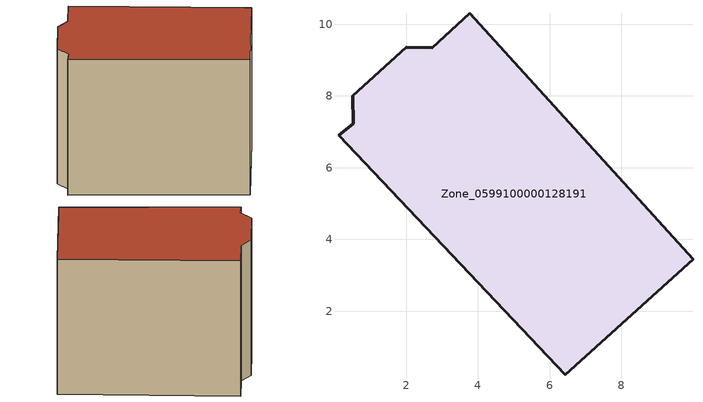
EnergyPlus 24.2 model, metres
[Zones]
Zone_0599100000128191
 floor ground (C_G): 0.53,7.23 0.52,8.01 2.01,9.36 2.73,9.35 3.77,10.31 10,3.44 6.44,0.22 0.11,6.91 z0
 wall outside (C_F): 3.77,10.31 2.73,9.35 2.01,9.36 0.52,8.01 0.53,7.23 0.11,6.91 6.44,0.22 10,3.44 3.77,10.31 z0:8.14
 roof outside (C_R): 0.11,6.91 6.44,0.22 10,3.44 3.77,10.31 2.73,9.35 2.01,9.36 0.52,8.01 0.53,7.23 z8.14
[BUILDING]
Pand.0599100000128191: North Axis=0; Terrain=City; Loads Convergence Tolerance Value=0.04; Temperature Convergence Tolerance Value=0.4; Solar Distribution=FullExterior; Maximum Number of Warmup Days=25; Minimum Number of Warmup Days=1
[Site:Location]
Rotterdam.The.Hague.AP_ZH_NLD Design_Conditions: Latitude=51.96; Longitude=4.45; Time Zone=1; Elevation=-4.5
[SITE:GROUNDTEMPERATURE:BUILDINGSURFACE]
18, 18, 18, 18, 18, 18, 18, 18, 18, 18, 18, 18
[MATERIAL] Thermal Absorptance=0.9; Solar Absorptance=0.7; Visible Absorptance=0.7
Name | Roughness | Thickness | Conductivity | Density | Specific Heat
G.TC.1946 | MediumSmooth | 0.15 | 1 | 540 | 1210
F.TC.1946 | Rough | 0.3 | 0.857143 | 1920 | 840
R.TC.1946 | MediumRough | 0.2 | 0.909091 | 1500 | 1000
[CONSTRUCTION]
C_G: G.TC.1946
C_F: F.TC.1946
C_R: R.TC.1946
[ZONE]
Zone_0599100000128191: Type=1; Multiplier=1; Ceiling Height=Autocalculate; Volume=Autocalculate; Floor Area=autocalculate; Part of Total Floor Area=Yes
[ZONEINFILTRATION:DESIGNFLOWRATE]
Infil_Zone_0599100000128191: Zone or ZoneList or Space or SpaceList=Zone_0599100000128191; Schedule=AlwaysOn; Design Flow Rate Calculation Method=Flow/Area; Flow Rate per Floor Area=0.003; Constant Term Coefficient=1; Temperature Term Coefficient=0; Velocity Term Coefficient=0; Velocity Squared Term Coefficient=0
[HVACTEMPLATE:ZONE:IDEALLOADSAIRSYSTEM]
Zone_0599100000128191: Maximum Heating Supply Air Temperature=50; Minimum Cooling Supply Air Temperature=13; Maximum Heating Supply Air Humidity Ratio=0.0156; Minimum Cooling Supply Air Humidity Ratio=0.0077; Heating Limit=NoLimit; Cooling Limit=NoLimit; Dehumidification Control Type=ConstantSensibleHeatRatio; Cooling Sensible Heat Ratio=0.7; Dehumidification Setpoint=60; Humidification Control Type=None; Humidification Setpoint=30; Outdoor Air Method=None; Outdoor Air Flow Rate per Person=0.00944; Outdoor Air Flow Rate per Zone Floor Area=0; Outdoor Air Flow Rate per Zone=0; Demand Controlled Ventilation Type=None; Outdoor Air Economizer Type=NoEconomizer; Heat Recovery Type=None; Sensible Heat Recovery Effectiveness=0.7; Latent Heat Recovery Effectiveness=0.65
[ZONECONTROL:THERMOSTAT]
ThermostatControl_Zone_0599100000128191: Zone or ZoneList=Zone_0599100000128191; Control Type Schedule=DualSetpointControlType; Control 1=Thermostat_Zone_0599100000128191; Temperature Difference Between Cutout And Setpoint=0
[THERMOSTATSETPOINT:DUALSETPOINT]
Thermostat_Zone_0599100000128191: Heating Setpoint Temperature Schedule=HeatingSetpoint_Zone_0599100000128191; Cooling Setpoint Temperature Schedule=CoolingSetpoint_Zone_0599100000128191
[SCHEDULE:COMPACT]
HeatingSetpoint_Zone_0599100000128191: Through: 12/31, For: AllDays, Until: 24:00, 21
CoolingSetpoint_Zone_0599100000128191: Through: 12/31, For: AllDays, Until: 24:00, 24
DualSetpointControlType: Through: 12/31, For: AllDays, Until: 24:00, 4
AlwaysOn: Through: 12/31, For: AllDays, Until: 24:00, 1
